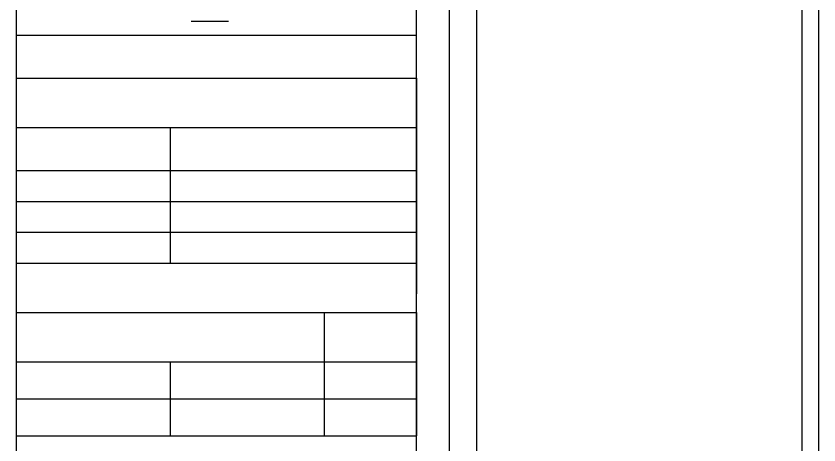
# Model space of a CAD drawing. Header units: millimetres. Extents: x 10 to 831, y 7 to 587.
# Drawn here: x 576.7 to 831.1, y 316.8 to 452.7 of the extents above; entities that cross this region are included whole.
import ezdxf

# ---------------------------------------------------------------- set-up
doc = ezdxf.new("R2010")
doc.units = ezdxf.units.MM
doc.layers.get('0').update_dxf_attribs({"linetype": 'CONTINUOUS'})

msp = doc.modelspace()

# ---------------------------------------------------------------- linework, layer by layer
at = {"color": 9}
for p, q in [((831.144, 7.0032), (831.144, 586.863)), ((825.779, 12.3679), (825.779, 581.501))]:
    msp.add_line(p, q, dxfattribs=at)
at = {"color": 0}
for p, q in [((714.005, 174.906), (714.005, 581.007)), ((722.644, 581.498), (722.644, 12.3679)), ((576.668, 559.812), (576.668, 185.004)), ((703.576, 185.004), (703.576, 559.812)), ((632.164, 451.016), (644.031, 451.016)), ((576.668, 446.666), (703.576, 446.666)), ((576.668, 432.992), (703.576, 432.992)), ((703.576, 432.992), (703.576, 364.656)), ((576.668, 417.375), (703.576, 417.375)), ((625.482, 417.371), (625.482, 374.424)), ((576.668, 403.712), (703.576, 403.712)), ((576.668, 393.95), (703.576, 393.95)), ((576.668, 384.182), (703.576, 384.182)), ((576.668, 374.424), (703.576, 374.424)), ((576.668, 358.782), (703.576, 358.782)), ((674.289, 358.782), (674.289, 319.73)), ((703.576, 358.782), (703.576, 319.731)), ((576.668, 343.162), (703.576, 343.162)), ((625.482, 343.162), (625.482, 319.731)), ((576.668, 331.447), (703.576, 331.447)), ((576.668, 319.731), (703.576, 319.731))]:
    msp.add_line(p, q, dxfattribs=at)

doc.saveas('drawing.dxf')
